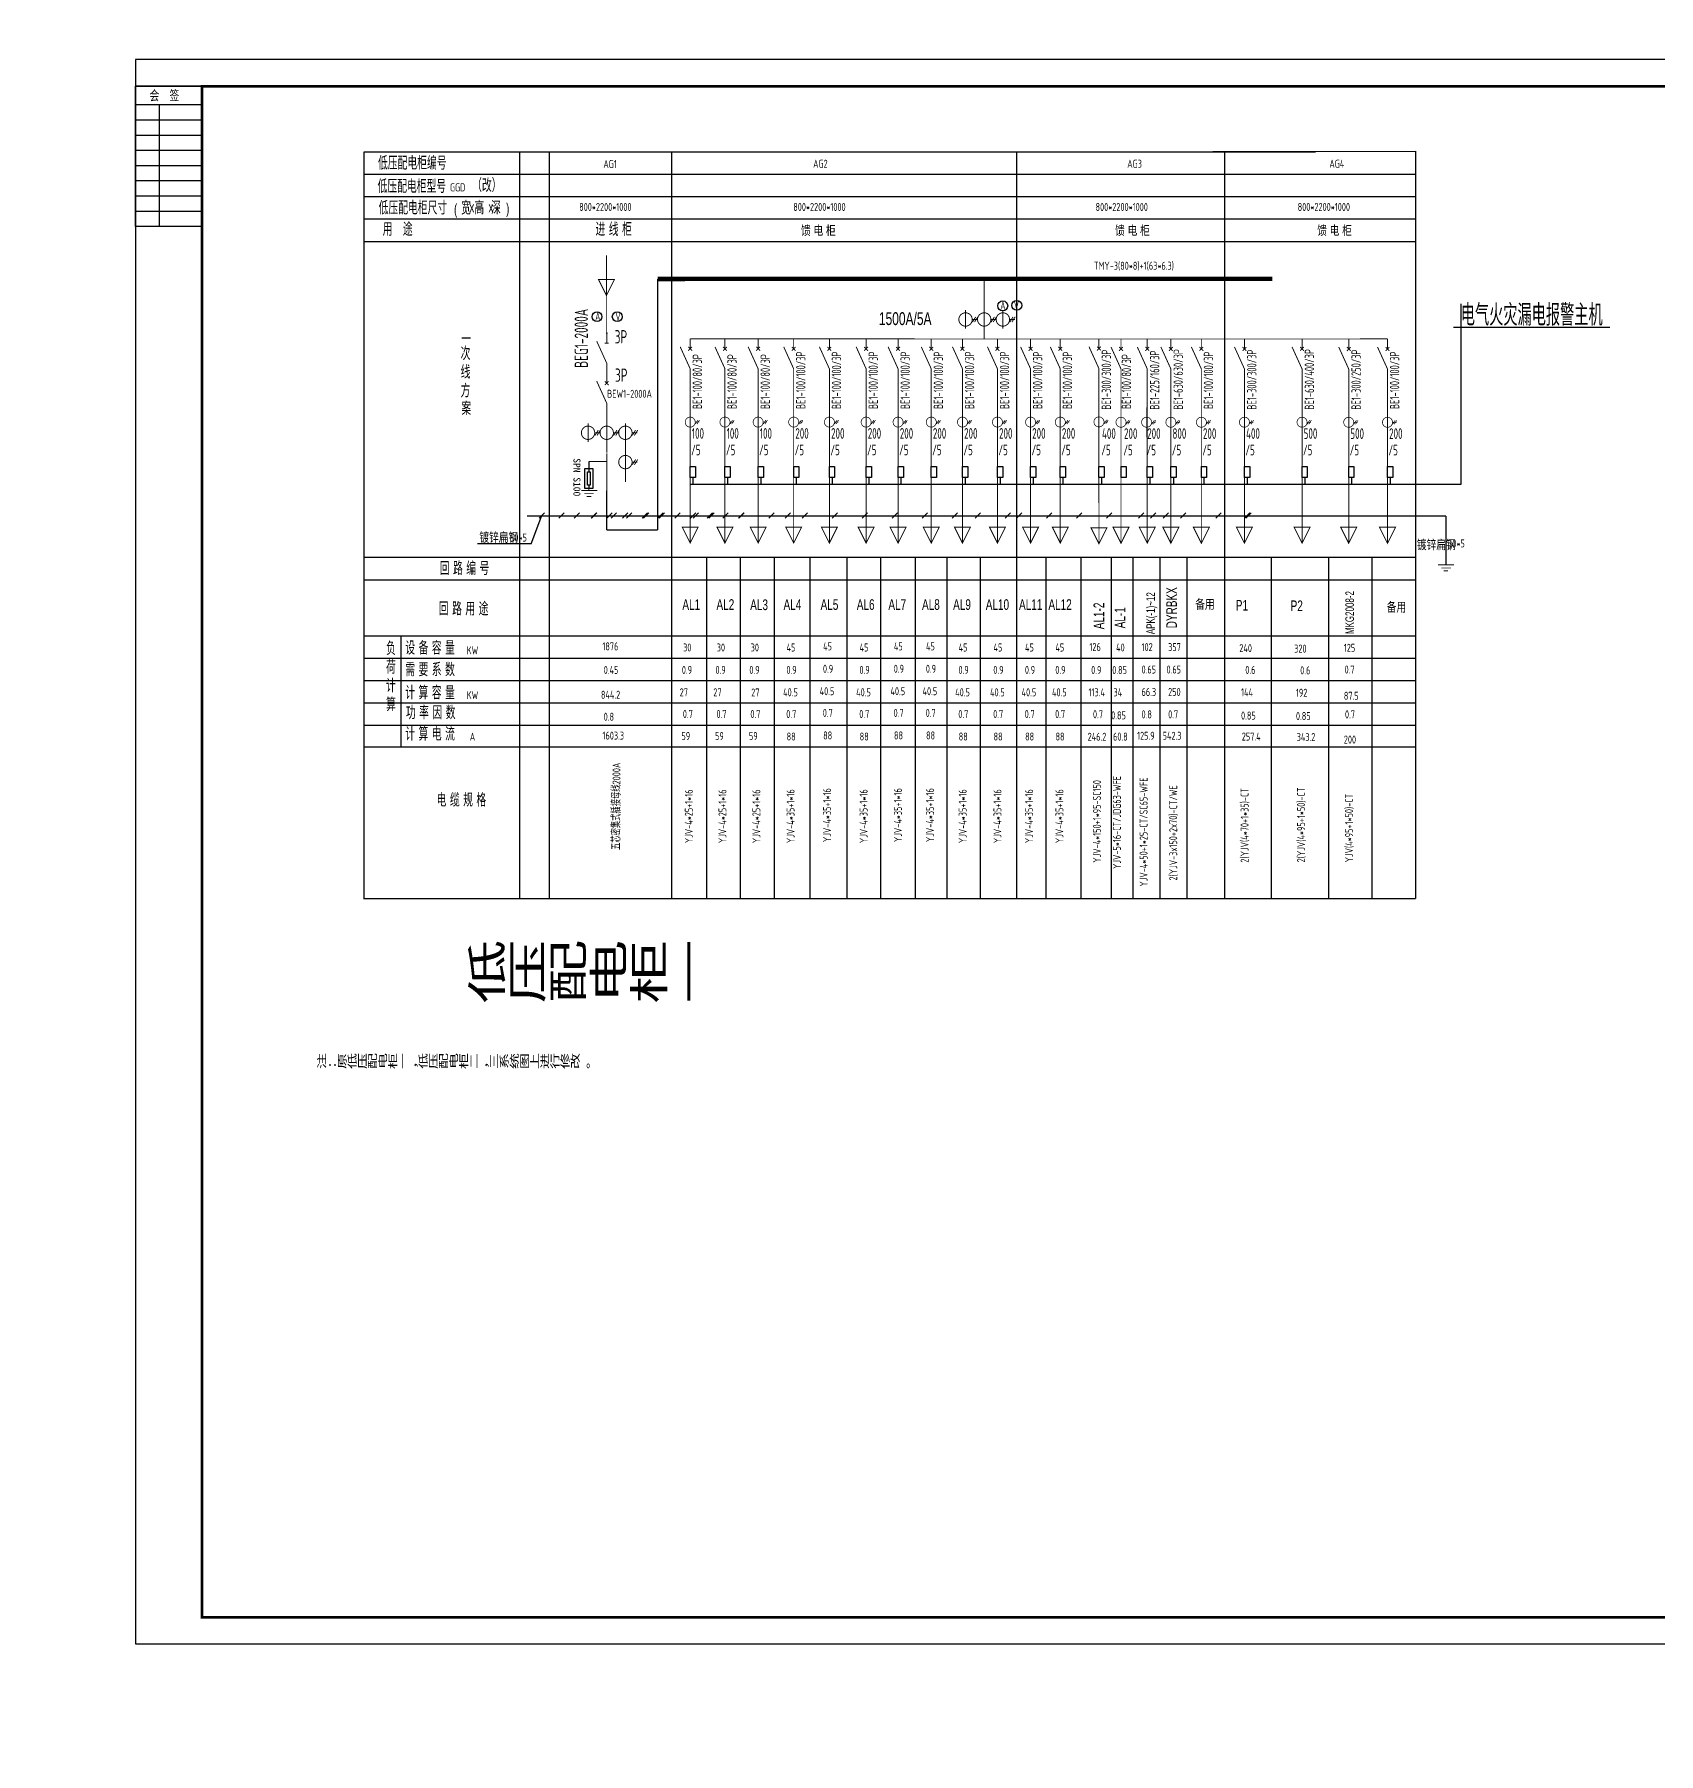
# Model space of a CAD drawing. Extents: x 2166032 to 5302137, y 581493 to 2416206.
# Drawn here: x 2799633 to 2860537, y 984321 to 1048777 of the extents above; entities that cross this region are included whole.
import ezdxf
from ezdxf.enums import TextEntityAlignment as Align

# ---------------------------------------------------------------- set-up
doc = ezdxf.new("R2010")
doc.units = 0
doc.header["$LTSCALE"] = 1000
doc.header["$MEASUREMENT"] = 0
doc.linetypes.add('CENTER2', pattern=[1.14, 0.75, -0.13, 0.13, -0.13])
doc.linetypes.add('DASHDOT', pattern=[1, 0.5, -0.25, 0, -0.25])
for name, color, linetype in [('A', 3, 'Continuous'), ('BX', 6, 'Continuous'), ('ELEMENT', 100, 'Continuous'), ('EQUIP', 80, 'Continuous'), ('FBX', 7, 'Continuous'), ('MID', 7, 'Continuous'), ('PUB_TITLE', 137, 'Continuous'), ('SHTLN', 4, 'Continuous'), ('TEL_TEXT', 7, 'Continuous'), ('TH_WIRE', 4, 'Continuous'), ('WIRE', 6, 'Continuous'), ('WIRE-母线', 6, 'Continuous'), ('WIRE-消防', 4, 'Continuous'), ('WIRE-系统', 4, 'Continuous'), ('YM', 3, 'Continuous'), ('电气', 3, 'Continuous')]:
    doc.layers.add(name, color=color, linetype=linetype)
doc.styles.add('_TEL_DIM', font='@tssdeng.shx', dxfattribs={"width": 0.8, "height": 3.5, "bigfont": '!tssdchn.shx'})
doc.styles.add('FS', font='arr.shx', dxfattribs={"width": 0.75, "bigfont": 'fs.shx'})
doc.styles.add('H1', font='simsun.ttc')
doc.styles.add('HZ', font='！tssdeng.shx', dxfattribs={"bigfont": '！tssdchn.shx'})
doc.styles.add('ROMAND', font='tssdeng.shx', dxfattribs={"bigfont": 'tssdchn.shx'})
doc.styles.get("Standard").update_dxf_attribs({"font": 'tssdeng.shx', "bigfont": 'tssdchn.shx'})
doc.styles.add('TSSD_REIN', font='tssdeng.shx', dxfattribs={"width": 0.7, "bigfont": 'tssdchn.shx'})

# ---------------------------------------------------------------- blocks, each defined once
blk = doc.blocks.new('$会签栏$00000001')
at = {"layer": 'PUB_TITLE'}
for p, q in [((-52.6, 0), (-52.6, 25)), ((-46.9, 0), (-46.9, 25)), ((-41.2, 0), (-41.2, 25)), ((-35.5, 0), (-35.5, 25)), ((-29.8, 0), (-29.8, 25)), ((-24.1, 0), (-24.1, 25)), ((-18.4, 0), (-18.4, 25)), ((-12.7, 0), (-12.7, 25)), ((-7, 0), (-7, 25)), ((0, 0), (0, 25)), ((-52.6, 16), (-7, 16))]:
    blk.add_line(p, q, dxfattribs=at)
blk.add_lwpolyline([(0, 25), (0, 0), (-52.6, 0), (-52.6, 25)], close=True, dxfattribs=at)
at = {"layer": 'PUB_TITLE', "color": 0, "style": 'TSSD_REIN', "width": 0.75}
blk.add_text('会  签', height=4.219, rotation=270, dxfattribs=at).set_placement((-5.71, 19.67))
blk = doc.blocks.new('$element$00000584')
at = {"const_width": 0.0233}
for points in [[(0, 0), (0, -1)], [(-0.467, -0.267), (-0.467, -0.733)], [(-0.211, -0.433), (-0.294, -0.567)], [(-0.158, -0.433), (-0.242, -0.567)], [(0.256, -0.433), (0.172, -0.567)], [(0.308, -0.433), (0.225, -0.567)], [(0.467, -0.267), (0.467, -0.733)], [(0.722, -0.433), (0.639, -0.567)], [(0.775, -0.433), (0.692, -0.567)], [(-0.3, -0.5), (-0.167, -0.5)], [(0.167, -0.5), (0.3, -0.5)], [(0.633, -0.5), (0.767, -0.5)]]:
    blk.add_lwpolyline(points, dxfattribs=at)
for points in [[(-0.467, -0.333, 1), (-0.467, -0.667, 1), (-0.467, -0.333)], [(0, -0.333, 1), (0, -0.667, 1), (0, -0.333)], [(0.467, -0.333, 1), (0.467, -0.667, 1), (0.467, -0.333)]]:
    blk.add_lwpolyline(points, format="xyb", close=True, dxfattribs=at)
at = {"flags": 9}
blk.add_attdef('S', (0, 0), '', height=0.00000667, dxfattribs=at)
blk = doc.blocks.new('$element$00000282')
at = {"const_width": 0.0233}
blk.add_lwpolyline([(0, 0), (0, -1)], dxfattribs=at)
blk.add_lwpolyline([(-0.2, -0.6), (0.2, -0.6), (0, -1), (-0.2, -0.6)], close=True, dxfattribs=at)
at = {"flags": 9}
blk.add_attdef('S', (0, 0), '', height=0.00000667, dxfattribs=at)
blk = doc.blocks.new('$element$00000578')
at = {"const_width": 0.0233}
for points in [[(0, 0), (0, -0.25)], [(0, -1), (0, -0.75), (-0.25, -0.2)], [(-0.05, -0.25), (0.05, -0.25)]]:
    blk.add_lwpolyline(points, dxfattribs=at)
at = {"flags": 9}
blk.add_attdef('S', (0, 0), '', height=0.00000667, dxfattribs=at)
blk = doc.blocks.new('$element$00000576')
at = {"const_width": 0.0233}
for points in [[(0, 0), (0, -0.25)], [(0, -1), (0, -0.75), (-0.25, -0.2)], [(-0.047, -0.297), (0.047, -0.203)], [(-0.047, -0.203), (0.047, -0.297)]]:
    blk.add_lwpolyline(points, dxfattribs=at)
at = {"flags": 9}
blk.add_attdef('S', (0, 0), '', height=0.00000667, dxfattribs=at)
blk = doc.blocks.new('_SHTLN')
blk.add_line((0.4, 0.4), (-0.4, -0.4))
blk = doc.blocks.new('_LINKPT1')
blk.add_line((0, 0), (0, 0))
blk = doc.blocks.new('M_Z25JXU')
for p, q in [((0.75, 0.6), (-0.75, 0.6)), ((-0.75, 0.6), (-0.75, 0)), ((-0.75, 0.3), (-0.5, 0.3)), ((-0.75, 0), (0.75, 0)), ((0.5, 0.3), (0.75, 0.3)), ((0.75, 0), (0.75, 0.6))]:
    blk.add_line(p, q)
blk.add_lwpolyline([(-0.5, 0.4), (-0.5, 0.2), (0.5, 0.2), (0.5, 0.4)], close=True)
for p in [(-0.75, 0.3), (0, 0.6), (0, 0), (0.75, 0.3)]:
    blk.add_blockref('_LINKPT1', p)
at = {"width": 0.8, "flags": 9}
blk.add_attdef('A', (0, 0), '', height=0.00002, dxfattribs=at)
blk = doc.blocks.new('$element$00000189')
at = {"const_width": 0.0233}
for points in [[(0, 0), (0, -1)], [(0.256, -0.433), (0.172, -0.567)], [(0.308, -0.433), (0.225, -0.567)], [(0.167, -0.5), (0.3, -0.5)]]:
    blk.add_lwpolyline(points, dxfattribs=at)
blk.add_lwpolyline([(0, -0.333, 1), (0, -0.667, 1), (0, -0.333)], format="xyb", close=True, dxfattribs=at)
at = {"flags": 9}
blk.add_attdef('S', (0, 0), '', height=0.00000667, dxfattribs=at)

msp = doc.modelspace()

# ---------------------------------------------------------------- linework, layer by layer
for p, q in [((2811994.7, 1016361.4), (2811994.7, 1044377.5)), ((2811994.7, 1044377.5), (2847674.5, 1044377.5)), ((2823526.2, 1044377.5), (2823526.2, 1016361.4)), ((2836214.3, 1044377.5), (2851420.7, 1044393.1)), ((2836454.2, 1044377.5), (2836454.2, 1016361.4)), ((2841577, 1044377.5), (2847673.8, 1044377.5)), ((2844260.9, 1044377.5), (2844260.9, 1016361.4)), ((2851420.7, 1044393.1), (2851420.7, 1016376.4)), ((2811994.7, 1043537.5), (2847674.5, 1043537.5)), ((2836214.3, 1043537.5), (2851420.7, 1043537.5)), ((2841577, 1043537.5), (2847673.8, 1043537.5)), ((2811994.7, 1042697.5), (2847674.5, 1042697.5)), ((2836214.3, 1042697.5), (2851420.7, 1042697.5)), ((2841577, 1042697.5), (2847673.8, 1042697.5)), ((2811994.7, 1041857.5), (2847674.5, 1041857.5)), ((2836214.3, 1041857.5), (2851420.7, 1041857.5)), ((2841577, 1041857.5), (2847673.8, 1041857.5)), ((2811994.7, 1041017.5), (2847674.5, 1041017.5)), ((2836214.3, 1041017.5), (2851420.7, 1041017.5)), ((2841577, 1041017.5), (2847673.8, 1041017.5)), ((2853127.8, 1031916.4), (2853127.8, 1038680.9)), ((2852843.7, 1037800.2), (2858713.4, 1037800.2)), ((2824322.5, 1032160.5), (2824322.5, 1031916.4)), ((2825625.8, 1032160.5), (2825625.8, 1031916.4)), ((2826870.3, 1032160.5), (2826870.3, 1031916.4)), ((2828203.3, 1032160.5), (2828203.3, 1031916.4)), ((2829541.3, 1032160.5), (2829541.3, 1031916.4)), ((2830919.8, 1032160.5), (2830919.8, 1031916.4)), ((2832117.8, 1032160.5), (2832117.8, 1031916.4)), ((2834531.8, 1032160.5), (2834531.8, 1031916.4)), ((2835843.3, 1032160.5), (2835843.3, 1031916.4)), ((2837085.3, 1032160.5), (2837085.3, 1031916.4)), ((2838199.3, 1032160.5), (2838199.3, 1031916.4)), ((2839650.2, 1032160.5), (2839650.2, 1031916.4)), ((2841462.1, 1032160.5), (2841462.1, 1031916.4)), ((2842345.8, 1032160.5), (2842345.8, 1031916.4)), ((2843489.8, 1032160.5), (2843489.8, 1031916.4)), ((2845105.3, 1032160.5), (2845105.3, 1031916.4)), ((2847264.8, 1032160.5), (2847264.8, 1031916.4)), ((2849015.3, 1032160.5), (2849015.3, 1031916.4)), ((2850469.3, 1032160.5), (2850469.3, 1031916.4)), ((2824223.9, 1031916.4), (2853127.8, 1031916.4)), ((2811994.7, 1029173.6), (2847674.5, 1029173.6)), ((2826097.2, 1029173.6), (2826097.2, 1016361.4)), ((2831365.2, 1029173.6), (2831365.2, 1016361.4)), ((2836214.3, 1029173.6), (2851420.7, 1029173.6)), ((2836454.2, 1029173.6), (2836454.2, 1016376.4)), ((2837556.2, 1029173.6), (2837556.2, 1016361.4)), ((2838877.3, 1029168.7), (2838877.3, 1016356.5)), ((2840006.9, 1029168.7), (2840006.9, 1016356.5)), ((2840827.5, 1029168.7), (2840827.5, 1016356.5)), ((2841411.4, 1029173.6), (2847673.8, 1029173.6)), ((2841828.2, 1029173.6), (2841828.2, 1016361.4)), ((2842851.2, 1029173.6), (2842851.2, 1016361.4)), ((2846012.2, 1029169.6), (2846012.2, 1016357.4)), ((2848152.9, 1029169.6), (2848152.9, 1016357.4)), ((2849786.7, 1029173.6), (2849786.7, 1016361.4)), ((2811994.7, 1028333.6), (2847673.8, 1028333.6)), ((2836214.3, 1028333.6), (2851420.7, 1028333.6)), ((2811994.7, 1026233.6), (2847673.8, 1026233.6)), ((2813386.8, 1022070.5), (2813386.8, 1026233.6)), ((2836214.3, 1026233.6), (2851420.7, 1026233.6)), ((2812003.3, 1025393.6), (2847673.8, 1025393.6)), ((2836955.3, 1025393.6), (2851420.7, 1025393.6)), ((2812003.3, 1024553.6), (2847673.8, 1024553.6)), ((2836955.3, 1024553.6), (2851420.7, 1024553.6)), ((2812003.3, 1023713.6), (2847673.8, 1023713.6)), ((2836955.3, 1023713.6), (2851420.7, 1023713.6)), ((2812003.3, 1022873.6), (2847673.8, 1022873.6)), ((2836955.3, 1022873.6), (2851420.7, 1022873.6)), ((2811994.7, 1022070.5), (2847673.8, 1022070.5)), ((2836214.3, 1022070.5), (2851420.7, 1022070.5)), ((2811994.7, 1016376.4), (2847673.8, 1016376.4)), ((2813386.8, 1016361.4), (2813386.8, 1016376.4)), ((2836214.3, 1016376.4), (2851420.7, 1016376.4))]:
    msp.add_line(p, q)
at = {"const_width": 35}
for points in [[(2834548.7, 1038438.8), (2834548.7, 1037738.8)], [(2835948.7, 1038438.8), (2835948.7, 1037738.8)], [(2834798.7, 1038088.8), (2834998.7, 1038088.8)], [(2834932.2, 1038188.8), (2834807.2, 1037988.8)], [(2835011.2, 1038188.8), (2834886.2, 1037988.8)], [(2835498.7, 1038088.8), (2835698.7, 1038088.8)], [(2835632.2, 1038188.8), (2835507.2, 1037988.8)], [(2835711.2, 1038188.8), (2835586.2, 1037988.8)], [(2836198.7, 1038088.8), (2836398.7, 1038088.8)], [(2836332.2, 1038188.8), (2836207.2, 1037988.8)], [(2836411.2, 1038188.8), (2836286.2, 1037988.8)]]:
    msp.add_lwpolyline(points, dxfattribs=at)
for points in [[(2834548.7, 1038338.8, 1), (2834548.7, 1037838.8, 1), (2834548.7, 1038338.8)], [(2835248.7, 1038338.8, 1), (2835248.7, 1037838.8, 1), (2835248.7, 1038338.8)], [(2835948.7, 1038338.8, 1), (2835948.7, 1037838.8, 1), (2835948.7, 1038338.8)]]:
    msp.add_lwpolyline(points, format="xyb", close=True, dxfattribs=at)
for points in [[(2824223.9, 1032581.9), (2824421, 1032581.9), (2824421, 1032160.5), (2824223.9, 1032160.5)], [(2825527.2, 1032581.9), (2825724.4, 1032581.9), (2825724.4, 1032160.5), (2825527.2, 1032160.5)], [(2826771.7, 1032581.9), (2826968.9, 1032581.9), (2826968.9, 1032160.5), (2826771.7, 1032160.5)], [(2828104.7, 1032581.9), (2828301.9, 1032581.9), (2828301.9, 1032160.5), (2828104.7, 1032160.5)], [(2829442.7, 1032581.9), (2829639.9, 1032581.9), (2829639.9, 1032160.5), (2829442.7, 1032160.5)], [(2830821.2, 1032581.9), (2831018.4, 1032581.9), (2831018.4, 1032160.5), (2830821.2, 1032160.5)], [(2832019.2, 1032581.9), (2832216.4, 1032581.9), (2832216.4, 1032160.5), (2832019.2, 1032160.5)], [(2833262.7, 1032581.9), (2833459.9, 1032581.9), (2833459.9, 1032160.5), (2833262.7, 1032160.5)], [(2834433.2, 1032581.9), (2834630.4, 1032581.9), (2834630.4, 1032160.5), (2834433.2, 1032160.5)], [(2835744.7, 1032581.9), (2835941.9, 1032581.9), (2835941.9, 1032160.5), (2835744.7, 1032160.5)], [(2836986.7, 1032581.9), (2837183.9, 1032581.9), (2837183.9, 1032160.5), (2836986.7, 1032160.5)], [(2838100.7, 1032581.9), (2838297.9, 1032581.9), (2838297.9, 1032160.5), (2838100.7, 1032160.5)], [(2839551.6, 1032581.9), (2839748.8, 1032581.9), (2839748.8, 1032160.5), (2839551.6, 1032160.5)], [(2840377.8, 1032581.9), (2840575, 1032581.9), (2840575, 1032160.5), (2840377.8, 1032160.5)], [(2841363.5, 1032581.9), (2841560.7, 1032581.9), (2841560.7, 1032160.5), (2841363.5, 1032160.5)], [(2842247.2, 1032581.9), (2842444.4, 1032581.9), (2842444.4, 1032160.5), (2842247.2, 1032160.5)], [(2843391.2, 1032581.9), (2843588.4, 1032581.9), (2843588.4, 1032160.5), (2843391.2, 1032160.5)], [(2845006.7, 1032581.9), (2845203.9, 1032581.9), (2845203.9, 1032160.5), (2845006.7, 1032160.5)], [(2847166.2, 1032581.9), (2847363.4, 1032581.9), (2847363.4, 1032160.5), (2847166.2, 1032160.5)], [(2848916.7, 1032581.9), (2849113.9, 1032581.9), (2849113.9, 1032160.5), (2848916.7, 1032160.5)], [(2850370.7, 1032581.9), (2850567.9, 1032581.9), (2850567.9, 1032160.5), (2850370.7, 1032160.5)]]:
    msp.add_lwpolyline(points, close=True)
at = {"color": 3, "linetype": 'Continuous', "const_width": 36}
for points in [[(2820428.5, 1031752.3), (2820428.5, 1031678.5), (2820138.1, 1031678.5), (2820738.1, 1031678.5)], [(2820248.5, 1031558.5), (2820608.5, 1031558.5)], [(2820342.8, 1031451), (2820514.2, 1031451)], [(2852569.8, 1028965.7), (2852569.8, 1028891.8), (2852860.1, 1028891.8), (2852260.1, 1028891.8)], [(2852749.8, 1028771.8), (2852389.8, 1028771.8)], [(2852645.4, 1028664.4), (2852474, 1028664.4)]]:
    msp.add_lwpolyline(points, dxfattribs=at)
msp.add_circle((2604640.5, 1020101.3), 438608.5)
at = {"layer": 'A', "color": 3, "const_width": 25.2}
msp.add_lwpolyline([(2821094.1, 1039608.6), (2821094.1, 1037574.1)], dxfattribs=at)
at = {"layer": 'A', "const_width": 50.4}
for points in [[(2823000.4, 1030198.9), (2823000.4, 1039608.6)], [(2821094.1, 1031673), (2821094.1, 1030198.9)], [(2821094.1, 1030198.9), (2823000.4, 1030198.9)]]:
    msp.add_lwpolyline(points, dxfattribs=at)
at = {"layer": 'BX', "color": 3}
for p, q in [((2824836.2, 1029173.6), (2824836.2, 1016361.4)), ((2827368.2, 1029173.6), (2827368.2, 1016361.4)), ((2828713.7, 1029173.6), (2828713.7, 1016361.4)), ((2830097.6, 1029173.6), (2830097.6, 1016361.4)), ((2832654.2, 1029173.6), (2832654.2, 1016361.4)), ((2833848.2, 1029173.6), (2833848.2, 1016361.4)), ((2835097.7, 1029173.6), (2835097.7, 1016361.4)), ((2836454.2, 1029173.6), (2836454.2, 1016376.4))]:
    msp.add_line(p, q, dxfattribs=at)
at = {"layer": 'EQUIP'}
for q in [(2818656.2, 1030735.1), (2816251.1, 1029681.3)]:
    msp.add_line((2818265, 1029681.3), q, dxfattribs=at)
at = {"layer": 'EQUIP', "ltscale": 0.1, "const_width": 40}
for points in [[(2820428.5, 1032765.4), (2821094.1, 1032765.4)], [(2820428.5, 1032502.3), (2820428.5, 1032765.4)]]:
    msp.add_lwpolyline(points, dxfattribs=at)
at = {"layer": 'FBX'}
for centre in [(2835943.4, 1038598.2), (2836470.2, 1038617.6), (2820730.5, 1038192.9), (2821489.1, 1038192.9)]:
    msp.add_circle(centre, 185.8, dxfattribs=at)
at = {"layer": 'MID', "color": 0}
for p, q in [((2817829.1, 1044377.5), (2817829.1, 1016360.7)), ((2818940.2, 1044377.5), (2818940.2, 1016360.7))]:
    msp.add_line(p, q, dxfattribs=at)
at = {"layer": 'PUB_TITLE'}
msp.add_lwpolyline([(2803419.4, 988432.2), (2908519.4, 988432.2), (2908519.4, 1047832.2), (2803419.4, 1047832.2)], close=True, dxfattribs=at)
at = {"layer": 'PUB_TITLE', "const_width": 100}
msp.add_lwpolyline([(2805919.4, 989432.2), (2907519.4, 989432.2), (2907519.4, 1046832.2), (2805919.4, 1046832.2)], close=True, dxfattribs=at)
at = {"layer": 'TH_WIRE', "linetype": 'CENTER2', "ltscale": 0.03, "const_width": 50}
for points in [[(2818105.8, 1030714.7), (2852569.8, 1030714.7)], [(2852569.8, 1028891.8), (2852569.8, 1030714.7)]]:
    msp.add_lwpolyline(points, dxfattribs=at)
at = {"layer": 'WIRE'}
msp.add_line((2852569.8, 1028891.8), (2852569.8, 1029880), dxfattribs=at)
at = {"layer": 'WIRE-母线'}
for p in [(2842175.5, 1039611.6), (2821094.1, 1037574.1)]:
    msp.add_point(p, dxfattribs=at)
at = {"layer": 'WIRE-消防', "const_width": 30}
for points in [[(2824227.7, 1037364.4), (2837027.2, 1037358.2)], [(2836986.7, 1037358.2), (2850370.7, 1037360.5)]]:
    msp.add_lwpolyline(points, dxfattribs=at)
at = {"layer": 'WIRE-系统', "ltscale": 0.5, "const_width": 35}
for points in [[(2835248.7, 1037363.3), (2835248.7, 1039613.3)], [(2827430.8, 1037364.4), (2825930.8, 1037364.4)], [(2824223.9, 1035864.4), (2824223.9, 1031206.2)], [(2825527.2, 1035864.4), (2825527.2, 1031206.2)], [(2826771.7, 1035864.4), (2826771.7, 1031206.2)], [(2828104.7, 1035864.4), (2828104.7, 1031206.2)], [(2829442.7, 1035863.6), (2829442.7, 1031205.5)], [(2830821.2, 1035863.6), (2830821.2, 1031205.5)], [(2832019.2, 1035863.6), (2832019.2, 1031205.5)], [(2833262.7, 1035863.6), (2833262.7, 1031205.5)], [(2834433.2, 1035863.6), (2834433.2, 1031205.5)], [(2835744.7, 1035863.6), (2835744.7, 1031205.5)], [(2836986.7, 1035863.6), (2836986.7, 1031205.5)], [(2838100.7, 1035863.6), (2838100.7, 1031205.5)], [(2839550.8, 1035871.6), (2839550.8, 1031213.4)], [(2839551.6, 1035837.8), (2839551.6, 1031179.6)], [(2840377.8, 1035858.8), (2840377.8, 1031200.7)], [(2841363.5, 1035858.8), (2841363.5, 1031200.7)], [(2842247.2, 1035859.4), (2842247.2, 1031201.2)], [(2843391.2, 1035859.4), (2843391.2, 1031201.2)], [(2845006.7, 1035859.7), (2845006.7, 1031201.5)], [(2847166.2, 1035859.7), (2847166.2, 1031201.5)], [(2848916.7, 1035856.6), (2848916.7, 1031198.4)], [(2850370.7, 1035856.6), (2850370.7, 1031198.4)], [(2821094.1, 1033074.1), (2821094.1, 1031673)]]:
    msp.add_lwpolyline(points, dxfattribs=at)
at = {"layer": 'YM', "const_width": 168}
msp.add_lwpolyline([(2846057.7, 1039613.1), (2823000.4, 1039608.6)], dxfattribs=at)

# ---------------------------------------------------------------- block references
at = {"layer": 'ELEMENT'}
for name, p, xscale, yscale, zscale in [('$element$00000282', (2821084.4, 1040489.5), 1500, 1500, 1500), ('$element$00000578', (2821094.1, 1037574.1), 1500, 1500, 1500), ('$element$00000576', (2824223.9, 1037364.4), 1500, 1500, 1500), ('$element$00000576', (2825527.2, 1037364.4), 1500, 1500, 1500), ('$element$00000576', (2826771.7, 1037364.4), 1500, 1500, 1500), ('$element$00000576', (2828104.7, 1037364.4), 1500, 1500, 1500), ('$element$00000576', (2829442.7, 1037363.6), 1500, 1500, 1500), ('$element$00000576', (2830821.2, 1037363.6), 1500, 1500, 1500), ('$element$00000576', (2832019.2, 1037363.6), 1500, 1500, 1500), ('$element$00000576', (2833262.7, 1037363.6), 1500, 1500, 1500), ('$element$00000576', (2834433.2, 1037363.6), 1500, 1500, 1500), ('$element$00000576', (2835744.7, 1037363.6), 1500, 1500, 1500), ('$element$00000576', (2836986.7, 1037363.6), 1500, 1500, 1500), ('$element$00000576', (2838100.7, 1037363.6), 1500, 1500, 1500), ('$element$00000576', (2839550.8, 1037371.6), 1500, 1500, 1500), ('$element$00000576', (2840377.8, 1037358.8), 1500, 1500, 1500), ('$element$00000576', (2841363.5, 1037358.8), 1500, 1500, 1500), ('$element$00000576', (2842247.2, 1037359.4), 1500, 1500, 1500), ('$element$00000576', (2843391.2, 1037359.4), 1500, 1500, 1500), ('$element$00000576', (2845006.7, 1037359.7), 1500, 1500, 1500), ('$element$00000576', (2847166.2, 1037359.7), 1500, 1500, 1500), ('$element$00000576', (2848916.7, 1037356.6), 1500, 1500, 1500), ('$element$00000576', (2850370.7, 1037356.6), 1500, 1500, 1500), ('$element$00000576', (2821094.1, 1036074.1), 1500, 1500, 1500), ('$element$00000584', (2821094.1, 1034591), 1500, 1500, 1500), ('$element$00000189', (2824223.9, 1034803.7), 1125, 1125, 1125), ('$element$00000189', (2825527.2, 1034803.7), 1125, 1125, 1125), ('$element$00000189', (2826771.7, 1034803.7), 1125, 1125, 1125), ('$element$00000189', (2828104.7, 1034803.7), 1125, 1125, 1125), ('$element$00000189', (2829442.7, 1034803.7), 1125, 1125, 1125), ('$element$00000189', (2830821.2, 1034803.7), 1125, 1125, 1125), ('$element$00000189', (2832019.2, 1034803.7), 1125, 1125, 1125), ('$element$00000189', (2833262.7, 1034803.7), 1125, 1125, 1125), ('$element$00000189', (2834433.2, 1034803.7), 1125, 1125, 1125), ('$element$00000189', (2835744.7, 1034803.7), 1125, 1125, 1125), ('$element$00000189', (2836986.7, 1034803.7), 1125, 1125, 1125), ('$element$00000189', (2838100.7, 1034803.7), 1125, 1125, 1125), ('$element$00000189', (2839550.8, 1034811.6), 1125, 1125, 1125), ('$element$00000189', (2840377.8, 1034798.7), 1125, 1125, 1125), ('$element$00000189', (2841339.1, 1034798.9), 1125, 1125, 1125), ('$element$00000189', (2842247.2, 1034798.7), 1125, 1125, 1125), ('$element$00000189', (2843391.2, 1034798.7), 1125, 1125, 1125), ('$element$00000189', (2845006.7, 1034799.7), 1125, 1125, 1125), ('$element$00000189', (2847166.2, 1034799.7), 1125, 1125, 1125), ('$element$00000189', (2848916.7, 1034796.6), 1125, 1125, 1125), ('$element$00000189', (2850370.7, 1034796.6), 1125, 1125, 1125), ('$element$00000189', (2821794.1, 1033491), 1500, 1500, 1500), ('$element$00000282', (2824223.9, 1031206.2), 1500, 1500, 1500), ('$element$00000282', (2825527.2, 1031206.2), 1500, 1500, 1500), ('$element$00000282', (2826771.7, 1031206.2), 1500, 1500, 1500), ('$element$00000282', (2828104.7, 1031206.2), 1500, 1500, 1500), ('$element$00000282', (2829442.7, 1031205.5), 1500, 1500, 1500), ('$element$00000282', (2830821.2, 1031205.5), 1500, 1500, 1500), ('$element$00000282', (2832019.2, 1031205.5), 1500, 1500, 1500), ('$element$00000282', (2833262.7, 1031205.5), 1500, 1500, 1500), ('$element$00000282', (2834433.2, 1031205.5), 1500, 1500, 1500), ('$element$00000282', (2835744.7, 1031205.5), 1500, 1500, 1500), ('$element$00000282', (2836986.7, 1031205.5), 1500, 1500, 1500), ('$element$00000282', (2838100.7, 1031205.5), 1500, 1500, 1500), ('$element$00000282', (2839551.6, 1031179.6), 1500, 1500, 1500), ('$element$00000282', (2840377.8, 1031200.7), 1500, 1500, 1500), ('$element$00000282', (2841363.5, 1031200.7), 1500, 1500, 1500), ('$element$00000282', (2842247.2, 1031201.2), 1500, 1500, 1500), ('$element$00000282', (2843391.2, 1031201.2), 1500, 1500, 1500), ('$element$00000282', (2845006.7, 1031201.5), 1500, 1500, 1500), ('$element$00000282', (2847166.2, 1031201.5), 1500, 1500, 1500), ('$element$00000282', (2848916.7, 1031198.4), 1500, 1500, 1500), ('$element$00000282', (2850370.7, 1031198.4), 1500, 1500, 1500)]:
    msp.add_blockref(name, p, dxfattribs=dict(at, xscale=xscale, yscale=yscale, zscale=zscale))
at = {"layer": 'EQUIP', "ltscale": 0.1, "xscale": -500, "yscale": 500, "zscale": 500, "rotation": 90}
msp.add_blockref('M_Z25JXU', (2820578.5, 1032127.3), dxfattribs=at)
at = {"layer": 'PUB_TITLE', "xscale": 100, "yscale": 100, "zscale": 100, "rotation": 90}
msp.add_blockref('$会签栏$00000001', (2805919.4, 1046832.2), dxfattribs=at)
at = {"layer": 'SHTLN', "xscale": 250, "yscale": 250, "zscale": 250}
for p in [(2818656.2, 1030735.1), (2819395.4, 1030735.1), (2819978.2, 1030735.1), (2820609.4, 1030735.1), (2820618.2, 1030735.1), (2821192.2, 1030735.1), (2821354.7, 1030735.1), (2821779.4, 1030735.1), (2821937.5, 1030735.1), (2822524.8, 1030735.1), (2822578.9, 1030735.1), (2823107.5, 1030735.1), (2823161.6, 1030735.1), (2823748.9, 1030735.1), (2824331.7, 1030735.1), (2824440.1, 1030735.1), (2824962.9, 1030735.1), (2825022.9, 1030735.1), (2825545.7, 1030735.1), (2826132.9, 1030735.1), (2826147.9, 1030735.1), (2827272.9, 1030735.1), (2827879.6, 1030735.1), (2828524.4, 1030735.1), (2829649.4, 1030735.1), (2830774.4, 1030735.1), (2831899.4, 1030735.1), (2833024.4, 1030735.1), (2834149.4, 1030735.1), (2835004.4, 1030735.1), (2836129.4, 1030735.1), (2836554.2, 1030735.1), (2837679.2, 1030735.1), (2838804.2, 1030735.1), (2839929.2, 1030735.1), (2841131.7, 1030734.2), (2841589.2, 1030734.2), (2842058.7, 1030734.2), (2842714.2, 1030734.2), (2844038.6, 1030734.2), (2845111.6, 1030734.2), (2845163.6, 1030734.2)]:
    msp.add_blockref('_SHTLN', p, dxfattribs=at)

# ---------------------------------------------------------------- texts
at = {"width": 0.7}
for s, height, style, p in [('低压配电柜编号', 500, 'HZ', (2812517.3, 1043704.3)), ('低压配电柜型号', 500, 'HZ', (2812500.4, 1042832.7)), ('（改）', 500, 'HZ', (2816045.8, 1042870.1)), ('低压配电柜尺寸    宽 高  深', 500, 'HZ', (2812540.7, 1042024.6)), ('用   途', 500, 'HZ', (2812694, 1041224.4)), ('进 线 柜', 500, 'HZ', (2820674.7, 1041217.4)), ('1500A/5A', 480, 'FS', (2831299.7, 1037879.4)), ('次', 500, 'HZ', (2815616.1, 1036566.7)), ('一', 500, 'HZ', (2815644.7, 1037110.7)), ('线', 500, 'HZ', (2815616.1, 1035866.7)), ('方', 500, 'HZ', (2815616.1, 1035166.7)), ('案', 500, 'HZ', (2815644.7, 1034503.4)), ('回 路 编 号', 500, 'HZ', (2814832.5, 1028506)), ('回 路 用 途', 500, 'HZ', (2814797.3, 1026990.3)), ('负', 500, 'HZ', (2812818.6, 1025506.3)), ('设 备 容 量', 500, 'HZ', (2813539.8, 1025523.1)), ('荷', 500, 'HZ', (2812818.6, 1024806.3)), ('需 要 系 数', 500, 'HZ', (2813539.8, 1024711.6)), ('计', 500, 'HZ', (2812818.6, 1024106.3)), ('计 算 容 量', 500, 'HZ', (2813539.8, 1023844.4)), ('算', 500, 'HZ', (2812818.6, 1023406.3)), ('功 率 因 数', 500, 'HZ', (2813562.6, 1023099.6)), ('计 算 电 流', 500, 'HZ', (2813539.8, 1022297.5)), ('电 缆 规 格', 500, 'HZ', (2814715.6, 1019822.9))]:
    msp.add_text(s, height=height, dxfattribs=dict(at, style=style)).set_placement(p)
at = {"layer": 'BX', "color": 3, "style": 'HZ', "width": 0.7}
for s, p in [('(', (2815367, 1042024.6)), ('x', (2815942.1, 1042100.2)), ('x', (2816660.1, 1042100.2)), (')', (2817317.6, 1042048.1)), ('馈 电 柜', (2828377.8, 1041217.4)), ('馈 电 柜', (2840157.1, 1041217.4)), ('馈 电 柜', (2847736.1, 1041217.4)), ('镀锌扁钢', (2816316.7, 1029710)), ('镀锌扁钢', (2851470.7, 1029435.1)), ('AL1', (2823931.7, 1027200.2)), ('AL2', (2825209.2, 1027201.5)), ('AL3', (2826474.2, 1027193)), ('AL4', (2827724.2, 1027200.2)), ('AL5', (2829113.7, 1027200.2)), ('AL6', (2830471.7, 1027200.2)), ('AL7', (2831655.7, 1027200.2)), ('AL8', (2832917.2, 1027200.2)), ('AL9', (2834083.7, 1027200.2)), ('AL10', (2835307.2, 1027200.2)), ('AL11', (2836554.2, 1027200.2)), ('AL12', (2837656.2, 1027200.2)), ('备用', (2843161.4, 1027202.3)), ('P1', (2844681.7, 1027172.7)), ('P2', (2846739.7, 1027155.2)), ('备用', (2850341.4, 1027094.7))]:
    msp.add_text(s, height=400, dxfattribs=at).set_placement(p)
at = {"layer": 'BX', "color": 0, "style": 'HZ', "width": 0.7}
msp.add_text('电气火灾漏电报警主机', height=800, dxfattribs=at).set_placement((2853117.7, 1037856.6))
at = {"layer": 'BX', "color": 3, "style": 'HZ', "width": 0.7}
for s, height, p in [('AL1-2', 400, (2839747.8, 1026475.6)), ('APK(-1)~12', 320, (2841648.9, 1026289.7)), ('DYRBKX', 400, (2842475.4, 1026510.6)), ('MKG2008-2', 320, (2849111.8, 1026292.4)), ('AL-1', 400, (2840540.2, 1026510.8))]:
    msp.add_text(s, height=height, rotation=90, dxfattribs=at).set_placement(p)
at = {"layer": 'FBX', "style": 'ROMAND', "width": 0.6}
for s, p in [('A', (2835855.1, 1038463.4)), ('V', (2836363.7, 1038465.3)), ('A', (2820664.6, 1038058.1)), ('V', (2821423.4, 1038042))]:
    msp.add_text(s, height=300, dxfattribs=at).set_placement(p)
at = {"layer": 'TEL_TEXT', "style": '_TEL_DIM', "width": 0.64}
for s, height, p in [('BEG1-2000A', 500, (2820389, 1036277)), ('BE1-100/80/3P', 350, (2824664.9, 1034727.9)), ('BE1-100/80/3P', 350, (2825968.2, 1034727.9)), ('BE1-100/80/3P', 350, (2827212.7, 1034727.9)), ('BE1-100/100/3P', 350, (2828545.7, 1034727.9)), ('BE1-100/100/3P', 350, (2829883.7, 1034727.9)), ('BE1-100/100/3P', 350, (2831262.2, 1034727.9)), ('BE1-100/100/3P', 350, (2832460.2, 1034727.9)), ('BE1-100/100/3P', 350, (2833703.7, 1034727.9)), ('BE1-100/100/3P', 350, (2834874.2, 1034727.9)), ('BE1-100/100/3P', 350, (2836185.7, 1034727.9)), ('BE1-100/100/3P', 350, (2837427.7, 1034727.9)), ('BE1-100/100/3P', 350, (2838541.7, 1034727.9)), ('BE1-300/300/3P', 350, (2840001.4, 1034707.5)), ('BE1-100/80/3P', 350, (2840755.3, 1034727.9)), ('BE1-225/160/3P', 350, (2841814, 1034707.5)), ('BE1-630/630/3P', 350, (2842697.8, 1034707.5)), ('BE1-100/100/3P', 350, (2843832.2, 1034727.9)), ('BE1-300/300/3P', 350, (2845457.2, 1034707.5)), ('BE1-630/400/3P', 350, (2847616.7, 1034707.5)), ('BE1-300/250/3P', 350, (2849367.3, 1034707.5)), ('BE1-100/100/3P', 350, (2850811.7, 1034727.9))]:
    msp.add_text(s, height=height, rotation=90, dxfattribs=at).set_placement(p)
at = {"layer": 'TEL_TEXT', "style": '_TEL_DIM'}
for s, height, width, p in [('3P', 500, 0.64, (2821394.2, 1037188.9)), ('3P', 500, 0.64, (2821406.5, 1035749.4)), ('100', 400, 0.64, (2824285.2, 1033616.7)), ('100', 400, 0.64, (2825588.6, 1033616.7)), ('100', 400, 0.64, (2826833.1, 1033616.7)), ('200', 400, 0.64, (2828166.1, 1033616.7)), ('200', 400, 0.64, (2829507.1, 1033616.7)), ('200', 400, 0.64, (2830882.6, 1033616.7)), ('200', 400, 0.64, (2832083.6, 1033616.7)), ('200', 400, 0.64, (2833324.1, 1033616.7)), ('200', 400, 0.64, (2834494.6, 1033616.7)), ('200', 400, 0.64, (2835806.1, 1033616.7)), ('200', 400, 0.64, (2837048.1, 1033616.7)), ('200', 400, 0.64, (2838162.1, 1033616.7)), ('400', 400, 0.64, (2839665.2, 1033611.8)), ('200', 400, 0.64, (2840491.5, 1033611.8)), ('200', 400, 0.64, (2841361.4, 1033611.7)), ('800', 400, 0.64, (2842308.6, 1033611.7)), ('200', 400, 0.64, (2843452.6, 1033611.7)), ('400', 400, 0.64, (2845068.1, 1033612.7)), ('500', 400, 0.64, (2847227.6, 1033612.7)), ('500', 400, 0.64, (2848978.1, 1033609.6)), ('200', 400, 0.64, (2850432.1, 1033609.6)), ('/5', 400, 0.64, (2824258.7, 1032998)), ('/5', 400, 0.64, (2825562.1, 1032998)), ('/5', 400, 0.64, (2826806.6, 1032998)), ('/5', 400, 0.64, (2828139.6, 1032998)), ('/5', 400, 0.64, (2829480.6, 1032998)), ('/5', 400, 0.64, (2830856.1, 1032998)), ('/5', 400, 0.64, (2832057.1, 1032998)), ('/5', 400, 0.64, (2833297.6, 1032998)), ('/5', 400, 0.64, (2834468.1, 1032998)), ('/5', 400, 0.64, (2835779.6, 1032998)), ('/5', 400, 0.64, (2837021.6, 1032998)), ('/5', 400, 0.64, (2838135.6, 1032998)), ('/5', 400, 0.64, (2839638.7, 1032993.2)), ('/5', 400, 0.64, (2840465, 1032993.2)), ('/5', 400, 0.64, (2841334.9, 1032993)), ('/5', 400, 0.64, (2842282.1, 1032993)), ('/5', 400, 0.64, (2843426.1, 1032993)), ('/5', 400, 0.64, (2845041.6, 1032994)), ('/5', 400, 0.64, (2847201.1, 1032994)), ('/5', 400, 0.64, (2848951.6, 1032990.9)), ('/5', 400, 0.64, (2850405.6, 1032990.9)), ('低压配电柜一', 2000, 0.8, (2815827.9, 1012536.7)), ('注：原低压配电柜一，低压配电柜二，三系统图上进行修改。', 500, 0.8, (2810218.2, 1010011.9))]:
    msp.add_text(s, height=height, dxfattribs=dict(at, width=width)).set_placement(p)
at = {"layer": 'WIRE', "style": 'ROMAND', "width": 0.7}
for s, p in [('AG1', (2820968, 1043764.5)), ('AG2', (2828833.6, 1043776.8)), ('AG3', (2840612.9, 1043776.8)), ('AG4', (2848191.9, 1043776.8)), ('GGD', (2815217.1, 1042891)), ('800*2200*1000', (2820061.8, 1042157.1)), ('800*2200*1000', (2828089.2, 1042157.1)), ('800*2200*1000', (2839424.2, 1042157.1)), ('800*2200*1000', (2847003.2, 1042157.1)), ('50*5', (2817468.5, 1029762.3)), ('50*5', (2852637.3, 1029540.8)), ('KW', (2815843.4, 1025533.7)), ('1876', (2820930.7, 1025682.5)), ('30', (2823959.4, 1025640.6)), ('30', (2825220.4, 1025640.6)), ('30', (2826491.4, 1025640.6)), ('45', (2827836.9, 1025640.6)), ('45', (2829206.4, 1025682.1)), ('45', (2830575.4, 1025640.6)), ('45', (2831861.4, 1025682.1)), ('45', (2833064.9, 1025682.1)), ('45', (2834288.9, 1025640.6)), ('45', (2835595.9, 1025640.6)), ('45', (2836778.4, 1025640.6)), ('45', (2837918.9, 1025640.6)), ('126', (2839193.6, 1025660.6)), ('40', (2840193.7, 1025640.4)), ('102', (2841147.6, 1025654.2)), ('357', (2842145.2, 1025654.2)), ('240', (2844814.4, 1025616.2)), ('320', (2846872.4, 1025598.7)), ('125', (2848733.1, 1025630.3)), ('0.45', (2820981.7, 1024801.1)), ('0.9', (2823910.9, 1024801.1)), ('0.9', (2825171.9, 1024801.1)), ('0.9', (2826442.9, 1024801.1)), ('0.9', (2827832, 1024801.1)), ('0.9', (2829201.5, 1024842.6)), ('0.9', (2830570.5, 1024801.1)), ('0.9', (2831856.5, 1024842.6)), ('0.9', (2833060, 1024842.6)), ('0.9', (2834284, 1024801.1)), ('0.9', (2835591, 1024801.1)), ('0.9', (2836773.5, 1024801.1)), ('0.9', (2837914, 1024801.1)), ('0.9', (2839258.4, 1024796.3)), ('0.85', (2840049.7, 1024795.9)), ('0.65', (2841147.6, 1024814.2)), ('0.65', (2842084.3, 1024814.2)), ('0.6', (2845038.4, 1024801.2)), ('0.6', (2847096.4, 1024783.7)), ('0.7', (2848759.9, 1024814.2)), ('27', (2823830.7, 1023960.6)), ('27', (2825091.7, 1023960.6)), ('27', (2826512.7, 1023953.7)), ('40.5', (2827708.2, 1023960.6)), ('40.5', (2829077.7, 1024002.1)), ('40.5', (2830446.7, 1023960.6)), ('40.5', (2831732.7, 1024002.1)), ('40.5', (2832936.2, 1024002.1)), ('40.5', (2834160.2, 1023960.6)), ('40.5', (2835467.2, 1023960.6)), ('40.5', (2836649.7, 1023960.6)), ('40.5', (2837790.2, 1023960.6)), ('113.4', (2839161, 1023961.6)), ('34', (2840096.7, 1023961.6)), ('66.3', (2841147.6, 1023974.2)), ('250', (2842145.2, 1023974.2)), ('144', (2844878.9, 1023962.5)), ('192', (2846936.9, 1023945)), ('KW', (2815843.4, 1023853.7)), ('844.2', (2820876.7, 1023869.5)), ('87.5', (2848733.1, 1023831.1)), ('0.8', (2820979.7, 1023044.5)), ('0.7', (2823947.7, 1023147)), ('0.7', (2825208.7, 1023147)), ('0.7', (2826479.7, 1023147)), ('0.7', (2827825.2, 1023147)), ('0.7', (2829194.7, 1023188.5)), ('0.7', (2830563.7, 1023147)), ('0.7', (2831849.7, 1023188.5)), ('0.7', (2833053.2, 1023188.5)), ('0.7', (2834277.2, 1023147)), ('0.7', (2835584.2, 1023147)), ('0.7', (2836766.7, 1023147)), ('0.7', (2837907.2, 1023147)), ('0.7', (2839326.3, 1023138.6)), ('0.85', (2840008.7, 1023095.9)), ('0.8', (2841147.6, 1023134.2)), ('0.7', (2842145.2, 1023134.2)), ('0.85', (2844879.4, 1023087.2)), ('0.85', (2846937.4, 1023069.7)), ('0.7', (2848775.7, 1023134.2)), ('A', (2815960.2, 1022295.9)), ('1603.3', (2820936.2, 1022338)), ('59', (2823894.7, 1022322.5)), ('59', (2825155.7, 1022322.5)), ('59', (2826426.7, 1022322.5)), ('88', (2827841.2, 1022302.7)), ('88', (2829210.7, 1022344.2)), ('88', (2830579.7, 1022302.7)), ('88', (2831865.7, 1022344.2)), ('88', (2833069.2, 1022344.2)), ('88', (2834293.2, 1022302.7)), ('88', (2835600.2, 1022302.7)), ('88', (2836782.7, 1022302.7)), ('88', (2837923.2, 1022302.7)), ('246.2', (2839126.4, 1022293.9)), ('60.8', (2840079.2, 1022298.4)), ('125.9', (2840980, 1022331.1)), ('542.3', (2841938.8, 1022331.1)), ('257.4', (2844906.9, 1022302.2)), ('343.2', (2846964.9, 1022284.7)), ('200', (2848733.1, 1022188))]:
    msp.add_text(s, height=300, dxfattribs=at).set_placement(p)
at = {"layer": 'WIRE', "color": 1, "style": 'ROMAND', "width": 0.7}
msp.add_text('TMY-3(80*8)+1(63*6.3)', height=300, dxfattribs=at).set_placement((2839359.7, 1039952.9))
at = {"layer": 'WIRE', "color": 0, "style": 'ROMAND', "width": 0.7}
msp.add_text('BEW1-2000A', height=300, dxfattribs=at).set_placement((2821110.2, 1035152.6))
at = {"layer": 'WIRE', "style": 'ROMAND', "width": 0.7}
for s, p in [('五芯密集式插接母线2000A', (2821609.7, 1018201.5)), ('YJV-4*150+1*95-SC150', (2839624.7, 1017721.6)), ('YJV-5*16-CT/JDG63-WFE', (2840374.2, 1017488)), ('YJV-4*50+1*25-CT/SC65-WFE', (2841374.9, 1016826.2)), ('YJV-4*25+1*16', (2824322.3, 1018454.7)), ('YJV-4*25+1*16', (2825583.3, 1018454.7)), ('YJV-4*25+1*16', (2826854.3, 1018454.7)), ('YJV-4*35+1*16', (2828137.3, 1018454.7)), ('YJV-4*35+1*16', (2829506.8, 1018496.2)), ('YJV-4*35+1*16', (2830875.8, 1018454.7)), ('YJV-4*35+1*16', (2832161.8, 1018496.2)), ('YJV-4*35+1*16', (2833365.3, 1018496.2)), ('YJV-4*35+1*16', (2834589.3, 1018454.7)), ('YJV-4*35+1*16', (2835896.3, 1018454.7)), ('YJV-4*35+1*16', (2837078.8, 1018454.7)), ('YJV-4*35+1*16', (2838219.3, 1018454.7)), ('2(YJV(4*70+1*35)-CT', (2845161.7, 1017723.7)), ('2(YJV(4*95+1*50)-CT', (2847280.7, 1017734.2)), ('YJV(4*95+1*50)-CT', (2849077.2, 1017734.2))]:
    msp.add_text(s, height=300, rotation=90, dxfattribs=at).set_placement(p)
msp.add_text('2(YJV-3x150+2x70)-CT/WE', height=300, rotation=90, dxfattribs=at).set_placement((2842334.9, 1017054.2), align=Align.MIDDLE_LEFT)
at = {"layer": '电气', "color": 3, "linetype": 'DASHDOT', "style": 'H1'}
msp.add_text('SPN S100', height=262.5, rotation=270, dxfattribs=at).set_placement((2819847.2, 1032887.5))

doc.saveas('drawing.dxf')
